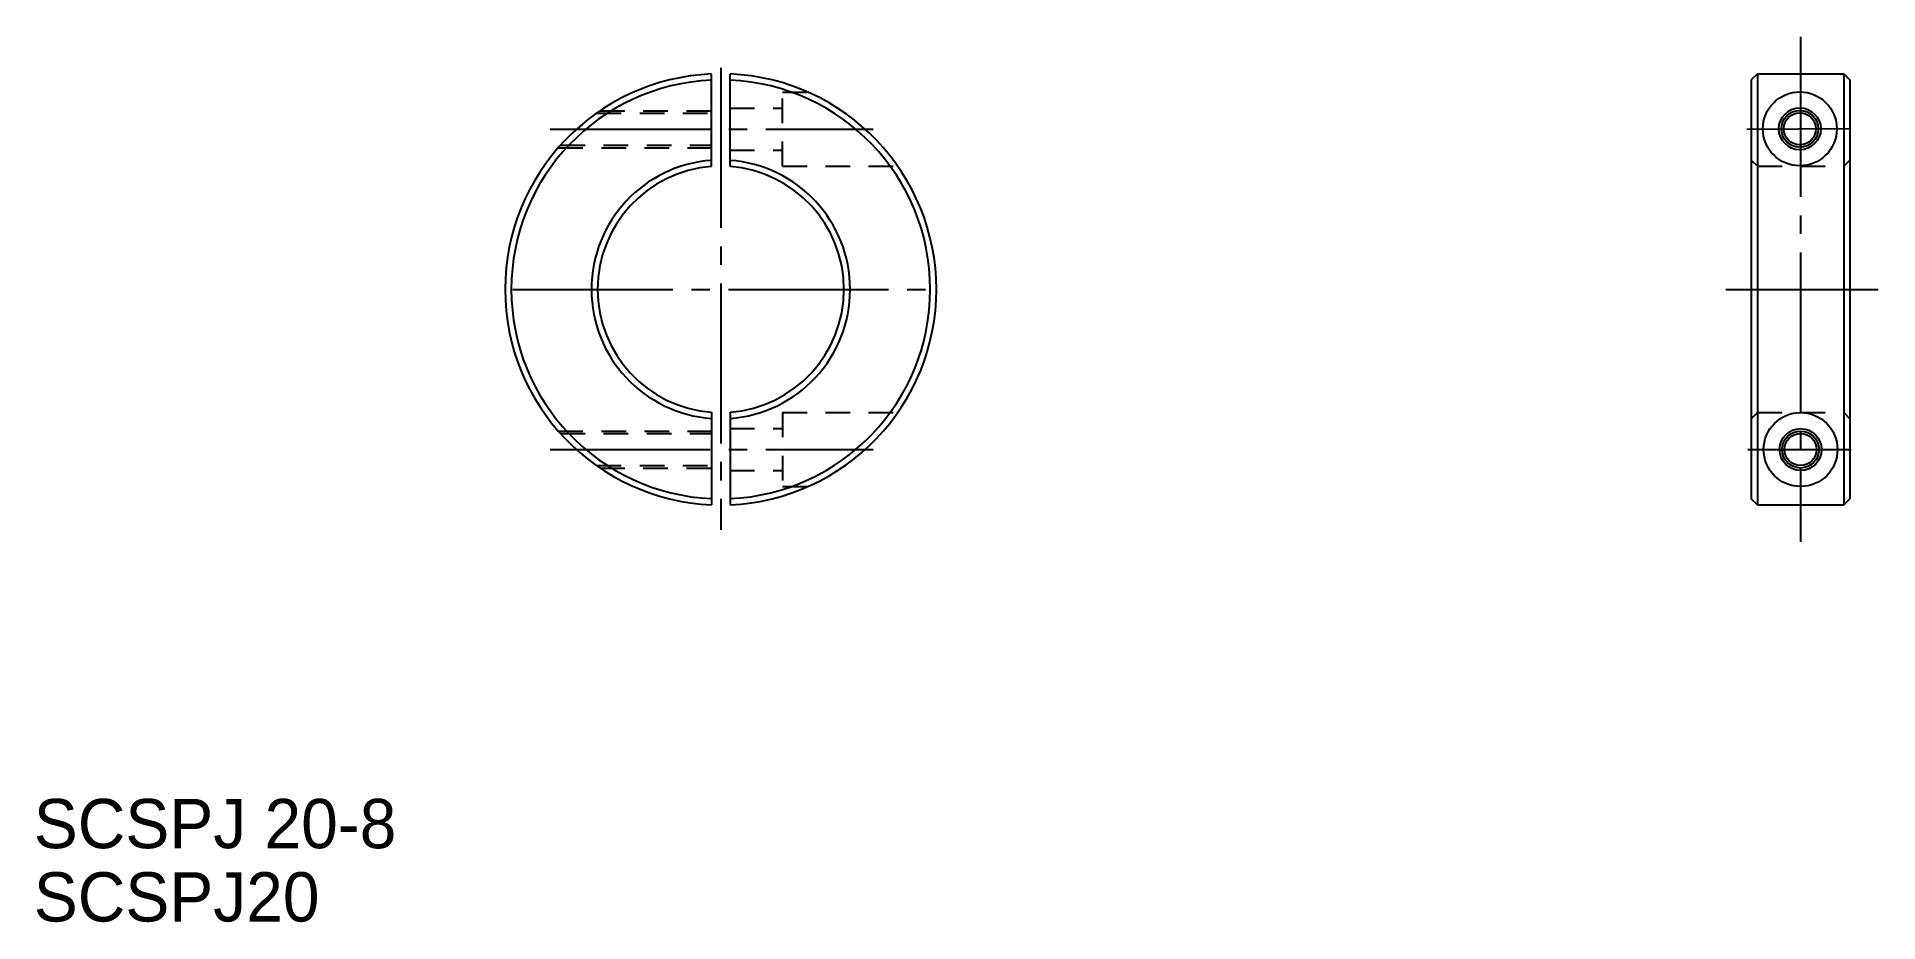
# Model space of a CAD drawing. Extents: x 63 to 212, y 179 to 251.
import ezdxf

# ---------------------------------------------------------------- set-up
doc = ezdxf.new("R2010")
doc.units = 0
doc.linetypes.add('CENTER', pattern=[17.5, 13, -1.5, 1.5, -1.5])
doc.linetypes.add('DASHED', pattern=[3.5, 2, -1.5])
doc.layers.get('0').update_dxf_attribs({"linetype": 'CONTINUOUS'})
doc.layers.add('CENTER', color=1, linetype='CENTER')

msp = doc.modelspace()

# ---------------------------------------------------------------- linework, layer by layer
at = {"color": 7, "linetype": 'CONTINUOUS'}
for p, q in [((117.67, 240.1), (117.67, 247.61)), ((119.17, 240.1), (119.17, 247.61)), ((202.56, 247.63), (202.06, 247.13)), ((202.06, 247.13), (202.06, 213.13)), ((202.56, 247.63), (202.56, 212.63)), ((202.56, 247.63), (209.56, 247.63)), ((209.56, 247.63), (209.56, 212.63)), ((209.56, 247.63), (210.06, 247.13)), ((210.06, 247.13), (210.06, 213.13)), ((117.67, 220.16), (117.67, 212.65)), ((119.17, 220.16), (119.17, 212.65)), ((202.56, 212.63), (202.06, 213.13)), ((202.56, 212.63), (209.56, 212.63)), ((209.56, 212.63), (210.06, 213.13))]:
    msp.add_line(p, q, dxfattribs=at)
at = {"color": 3, "linetype": 'DASHED'}
for p, q in [((123.42, 246.13), (125.51, 246.13)), ((123.42, 240.13), (123.42, 246.13)), ((108.34, 244.43), (117.67, 244.43)), ((108.63, 244.63), (117.67, 244.63)), ((119.17, 244.83), (123.42, 244.83)), ((105.23, 241.63), (117.67, 241.63)), ((105.41, 241.83), (117.67, 241.83)), ((119.17, 241.43), (123.42, 241.43)), ((202.06, 240.63), (202.56, 240.13)), ((209.56, 240.13), (210.06, 240.63)), ((123.42, 240.13), (132.79, 240.13)), ((202.56, 240.13), (209.56, 240.13)), ((123.42, 220.13), (123.42, 214.13)), ((123.42, 220.13), (132.79, 220.13)), ((202.06, 219.63), (202.56, 220.13)), ((202.56, 220.13), (209.56, 220.13)), ((209.56, 220.13), (210.06, 219.63)), ((105.23, 218.63), (117.67, 218.63)), ((105.41, 218.43), (117.67, 218.43)), ((119.17, 218.83), (123.42, 218.83)), ((108.34, 215.83), (117.67, 215.83)), ((108.63, 215.63), (117.67, 215.63)), ((119.17, 215.43), (123.42, 215.43)), ((123.42, 214.13), (125.51, 214.13))]:
    msp.add_line(p, q, dxfattribs=at)
for p, q in [((117.67, 218.29), (117.67, 218.29)), ((117.67, 216.16), (117.67, 216.16))]:
    msp.add_line(p, q)
at = {"color": 7, "linetype": 'CONTINUOUS'}
for centre, radius in [((206, 243.16), 3), ((206, 243.16), 1.7), ((206, 243.16), 1.3), ((206.06, 217.13), 3), ((206.06, 217.13), 1.7), ((206.06, 217.13), 1.3)]:
    msp.add_circle(centre, radius, dxfattribs=at)
at = {"color": 3, "linetype": 'CONTINUOUS'}
for centre in [(206, 243.16), (206.06, 217.13)]:
    msp.add_circle(centre, 1.5, dxfattribs=at)
at = {"color": 7, "linetype": 'CONTINUOUS'}
for radius, start, end in [(17.5, 92.4563, 267.5437), (17, 92.5286, 267.4714), (17.5, 272.4563, 87.5437), (17, 272.5286, 87.4714), (10.5, 94.096, 265.904), (10, 94.3012, 265.6988), (10.5, 274.096, 85.904), (10, 274.3012, 85.6988)]:
    msp.add_arc((118.42, 230.13), radius, start, end, dxfattribs=at)
at = {"layer": 'CENTER', "color": 1, "linetype": 'CENTER'}
for p, q in [((206.06, 250.63), (206.06, 209.63)), ((118.42, 248.12), (118.42, 210.6)), ((104.57, 243.13), (130.78, 243.13)), ((201.7, 243.14), (210.1, 243.18)), ((101.54, 230.13), (135.95, 230.13)), ((200, 230.13), (212.36, 230.13)), ((104.57, 217.13), (130.78, 217.13)), ((201.77, 217.13), (210.17, 217.13))]:
    msp.add_line(p, q, dxfattribs=at)

# ---------------------------------------------------------------- texts
for s, p in [('SCSPJ 20-8', (62.66, 184.77)), ('SCSPJ20', (62.66, 178.82))]:
    msp.add_text(s, height=4).set_placement(p)

doc.saveas('drawing.dxf')
